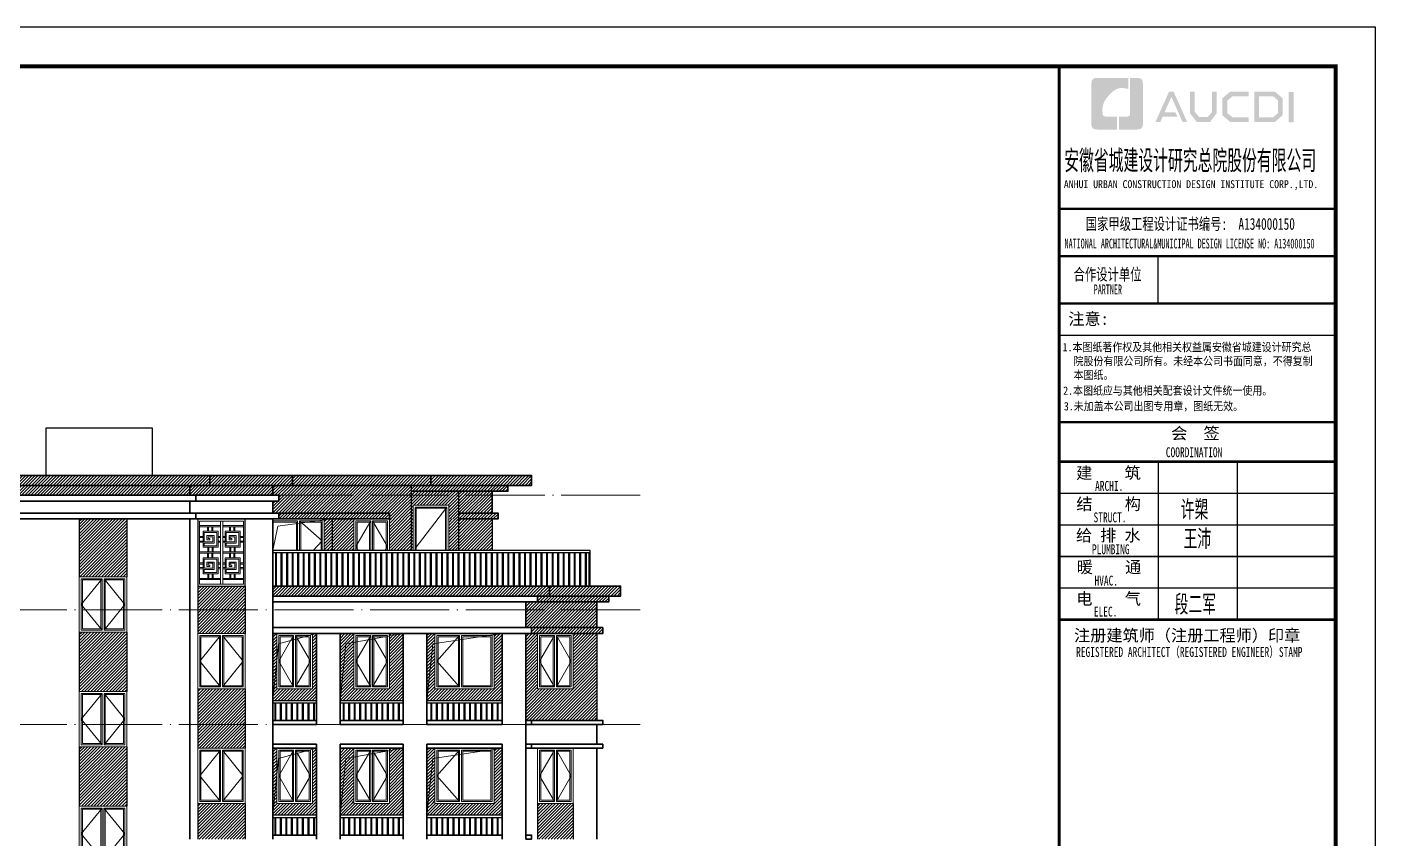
# Model space of a CAD drawing. Extents: x -518115 to 389031, y -231062 to 1628073.
# Drawn here: x 48992 to 83114, y 63640 to 84190 of the extents above; entities that cross this region are included whole.
import ezdxf
from ezdxf.xclip import XClip

# ---------------------------------------------------------------- set-up
doc = ezdxf.new("R2010")
doc.units = 0
doc.header["$LTSCALE"] = 1000
doc.header["$MEASUREMENT"] = 0
doc.header["$XCLIPFRAME"] = 0
doc.linetypes.add('DOTE', pattern=[2.42, 2, -0.2, 0.02, -0.2])
for name, color, linetype in [('3-剖面填充（细）', 250, 'Continuous'), ('Stair-栏杆', 142, 'Continuous'), ('图框', 140, 'Continuous'), ('图签文字', 147, 'Continuous')]:
    doc.layers.add(name, color=color, linetype=linetype)
for name, color, linetype, lineweight in [('DOTE', 19, 'DOTE', 9), ('WINDOW', 144, 'Continuous', 15), ('立面-中轮廓线', 213, 'Continuous', 35), ('立面-普通轮廓', 7, 'Continuous', 18), ('立面-洞口示意', 152, 'Continuous', 13), ('立面-窗开启线', 250, 'Continuous', 13)]:
    doc.layers.add(name, color=color, linetype=linetype, lineweight=lineweight)
doc.layers.add('yichutu', color=7, linetype='Continuous', true_color=0xffffff, plot=False)
doc.styles.add('HT', font='')
doc.styles.add('建筑图签-1', font='', dxfattribs={"width": 0.7})
doc.styles.add('建筑图签-2', font='TXT.shx', dxfattribs={"width": 0.5, "bigfont": 'HZTXT.shx'})
doc.styles.get('HT').set_extended_font_data('SimHei')
doc.styles.get('建筑图签-1').set_extended_font_data('SimHei')
pattern_1 = [(45, (-499467.84, 34164.28), (-39.2886205, 39.2886205), [])]
pattern_2 = [(45, (-499467.84, 31264.28), (-39.2886205, 39.2886205), [])]
pattern_3 = [(45, (-499467.84, 13864.28), (-39.2886205, 39.2886205), [])]

# ---------------------------------------------------------------- blocks, each defined once
blk = doc.blocks.new('A$C1B273453')
at = {"layer": 'WINDOW'}
for points in [[(50, 1350), (575, 1350), (575, 50), (50, 50)], [(1150, 1350), (625, 1350), (625, 50), (1150, 50)]]:
    blk.add_lwpolyline(points, close=True, dxfattribs=at)
at = {"layer": 'WINDOW', "color": 250}
for points in [[(80, 1320), (545, 1320), (545, 80), (80, 80)], [(1120, 1320), (655, 1320), (655, 80), (1120, 80)]]:
    blk.add_lwpolyline(points, close=True, dxfattribs=at)
at = {"layer": '立面-普通轮廓'}
blk.add_lwpolyline([(1200, 1400), (0, 1400), (0, 0), (1200, 0)], close=True, dxfattribs=at)
at = {"layer": '立面-窗开启线', "color": 251, "ltscale": 0.5, "true_color": 0x636466}
for points in [[(575, 1350), (50, 700), (575, 50)], [(625, 1350), (1150, 700), (625, 50)]]:
    blk.add_lwpolyline(points, dxfattribs=at)
blk = doc.blocks.new('HFHFHHTHFHF')
blk.add_blockref('A$C1B273453', (549784, 34711))
blk = doc.blocks.new('A$C318717E3')
at = {"layer": 'WINDOW'}
for points in [[(50, 1350), (425, 1350), (425, 50), (50, 50)], [(850, 1350), (475, 1350), (475, 50), (850, 50)]]:
    blk.add_lwpolyline(points, close=True, dxfattribs=at)
at = {"layer": 'WINDOW', "color": 250}
for points in [[(80, 1320), (395, 1320), (395, 80), (80, 80)], [(820, 1320), (505, 1320), (505, 80), (820, 80)]]:
    blk.add_lwpolyline(points, close=True, dxfattribs=at)
at = {"layer": '立面-普通轮廓'}
blk.add_lwpolyline([(0, 1400), (900, 1400), (900, 0), (0, 0)], close=True, dxfattribs=at)
at = {"layer": '立面-窗开启线', "color": 251, "ltscale": 0.5, "true_color": 0x636466}
for points in [[(425, 1350), (50, 700), (425, 50)], [(475, 1350), (850, 700), (475, 50)]]:
    blk.add_lwpolyline(points, dxfattribs=at)
blk = doc.blocks.new('A$C043C10FA')
at = {"layer": 'WINDOW'}
for points in [[(50, -50), (625, -50), (625, -1175), (50, -1175)], [(675, -50), (1725, -50), (1725, -1175), (675, -1175)], [(2350, -50), (1775, -50), (1775, -1175), (2350, -1175)], [(50, -1225), (2350, -1225), (2350, -1650), (50, -1650)]]:
    blk.add_lwpolyline(points, close=True, dxfattribs=at)
at = {"layer": 'WINDOW', "color": 250}
for points in [[(80, -80), (595, -80), (595, -1145), (80, -1145)], [(705, -80), (1695, -80), (1695, -1145), (705, -1145)], [(2320, -80), (1805, -80), (1805, -1145), (2320, -1145)], [(80, -1255), (2320, -1255), (2320, -1620), (80, -1620)]]:
    blk.add_lwpolyline(points, close=True, dxfattribs=at)
at = {"layer": '立面-普通轮廓'}
blk.add_lwpolyline([(0, 0), (2400, 0), (2400, -1700), (0, -1700)], close=True, dxfattribs=at)
at = {"layer": '立面-窗开启线', "color": 251, "ltscale": 0.5, "true_color": 0x636466}
for points in [[(625, -50), (50, -550), (625, -1175)], [(1775, -50), (2350, -550), (1775, -1175)]]:
    blk.add_lwpolyline(points, dxfattribs=at)
blk = doc.blocks.new('A$C1F9D7F8A')
at = {"layer": 'WINDOW'}
for points in [[(-1450, 1350), (-875, 1350), (-875, 50), (-1450, 50)], [(-50, 1350), (-825, 1350), (-825, 50), (-50, 50)]]:
    blk.add_lwpolyline(points, close=True, dxfattribs=at)
at = {"layer": 'WINDOW', "color": 250}
for points in [[(-1420, 1320), (-905, 1320), (-905, 80), (-1420, 80)], [(-80, 1320), (-795, 1320), (-795, 80), (-80, 80)]]:
    blk.add_lwpolyline(points, close=True, dxfattribs=at)
at = {"layer": '立面-普通轮廓'}
blk.add_lwpolyline([(0, 1400), (-1500, 1400), (-1500, 0), (0, 0)], close=True, dxfattribs=at)
at = {"layer": '立面-窗开启线', "color": 251, "ltscale": 0.5, "true_color": 0x636466}
blk.add_lwpolyline([(-875, 1350), (-1450, 700), (-875, 50)], dxfattribs=at)
blk = doc.blocks.new('A$C666104A2')
at = {"layer": '立面-窗开启线', "color": 36, "ltscale": 0.5, "true_color": 0x88471b}
for p, q in [((0, -1700), (0, 0)), ((0, 0), (1200, 0)), ((1200, 0), (1200, -1700)), ((1155, -53), (45, -53)), ((45, -1647), (45, -53)), ((578, -164), (45, -164)), ((45, -196), (578, -196)), ((512, -313), (131, -313)), ((131, -313), (131, -717)), ((242, -313), (242, -196)), ((272, -196), (272, -313)), ((351, -313), (351, -196)), ((381, -196), (381, -313)), ((512, -717), (512, -313)), ((578, -53), (578, -1647)), ((629, -1647), (629, -53)), ((1155, -164), (629, -164)), ((629, -196), (1155, -196)), ((1070, -313), (689, -313)), ((689, -313), (689, -717)), ((800, -313), (800, -196)), ((830, -196), (830, -313)), ((909, -313), (909, -196)), ((939, -196), (939, -313)), ((1070, -717), (1070, -313)), ((1155, -53), (1155, -1647)), ((131, -441), (45, -441)), ((45, -473), (131, -473)), ((131, -558), (45, -558)), ((45, -589), (131, -589)), ((161, -577), (161, -345)), ((481, -345), (161, -345)), ((381, -577), (161, -577)), ((410, -610), (161, -610)), ((161, -684), (161, -610)), ((410, -420), (232, -420)), ((232, -529), (232, -420)), ((305, -529), (232, -529)), ((381, -452), (262, -452)), ((262, -497), (262, -452)), ((305, -497), (262, -497)), ((305, -529), (305, -497)), ((381, -577), (381, -452)), ((410, -610), (410, -420)), ((481, -684), (481, -345)), ((511, -473), (511, -441)), ((511, -441), (578, -441)), ((578, -473), (511, -473)), ((511, -589), (511, -558)), ((511, -558), (578, -558)), ((578, -589), (511, -589)), ((689, -441), (629, -441)), ((629, -473), (689, -473)), ((689, -558), (629, -558)), ((629, -589), (689, -589)), ((720, -577), (720, -345)), ((1039, -345), (720, -345)), ((939, -577), (720, -577)), ((969, -610), (720, -610)), ((720, -684), (720, -610)), ((969, -420), (790, -420)), ((790, -529), (790, -420)), ((863, -529), (790, -529)), ((939, -452), (820, -452)), ((820, -497), (820, -452)), ((863, -497), (820, -497)), ((863, -529), (863, -497)), ((939, -577), (939, -452)), ((969, -610), (969, -420)), ((1039, -684), (1039, -345)), ((1069, -473), (1069, -441)), ((1069, -441), (1155, -441)), ((1155, -473), (1069, -473)), ((1069, -589), (1069, -558)), ((1069, -558), (1155, -558)), ((1155, -589), (1069, -589)), ((578, -834), (45, -834)), ((45, -866), (578, -866)), ((131, -717), (512, -717)), ((512, -983), (131, -983)), ((131, -983), (131, -1386)), ((481, -684), (161, -684)), ((161, -1247), (161, -1015)), ((481, -1015), (161, -1015)), ((242, -983), (242, -866)), ((250, -717), (250, -834)), ((272, -866), (272, -983)), ((280, -834), (280, -717)), ((351, -983), (351, -866)), ((360, -717), (360, -834)), ((381, -866), (381, -983)), ((390, -834), (390, -717)), ((481, -1354), (481, -1015)), ((512, -1386), (512, -983)), ((1155, -834), (629, -834)), ((629, -866), (1155, -866)), ((689, -717), (1070, -717)), ((1070, -983), (689, -983)), ((689, -983), (689, -1386)), ((1039, -684), (720, -684)), ((720, -1247), (720, -1015)), ((1039, -1015), (720, -1015)), ((800, -983), (800, -866)), ((808, -717), (808, -834)), ((830, -866), (830, -983)), ((838, -834), (838, -717)), ((909, -983), (909, -866)), ((919, -717), (919, -834)), ((939, -866), (939, -983)), ((949, -834), (949, -717)), ((1039, -1354), (1039, -1015)), ((1070, -1386), (1070, -983)), ((131, -1111), (45, -1111)), ((45, -1143), (131, -1143)), ((131, -1227), (45, -1227)), ((45, -1259), (131, -1259)), ((381, -1247), (161, -1247)), ((410, -1279), (161, -1279)), ((161, -1354), (161, -1279)), ((481, -1354), (161, -1354)), ((410, -1090), (232, -1090)), ((232, -1199), (232, -1090)), ((305, -1199), (232, -1199)), ((381, -1122), (262, -1122)), ((262, -1167), (262, -1122)), ((305, -1167), (262, -1167)), ((305, -1199), (305, -1167)), ((381, -1247), (381, -1122)), ((410, -1279), (410, -1090)), ((511, -1143), (511, -1111)), ((511, -1111), (578, -1111)), ((578, -1143), (511, -1143)), ((511, -1259), (511, -1227)), ((511, -1227), (578, -1227)), ((578, -1259), (511, -1259)), ((689, -1111), (629, -1111)), ((629, -1143), (689, -1143)), ((689, -1227), (629, -1227)), ((629, -1259), (689, -1259)), ((939, -1247), (720, -1247)), ((969, -1279), (720, -1279)), ((720, -1354), (720, -1279)), ((1039, -1354), (720, -1354)), ((969, -1090), (790, -1090)), ((790, -1199), (790, -1090)), ((863, -1199), (790, -1199)), ((939, -1122), (820, -1122)), ((820, -1167), (820, -1122)), ((863, -1167), (820, -1167)), ((863, -1199), (863, -1167)), ((939, -1247), (939, -1122)), ((969, -1279), (969, -1090)), ((1069, -1143), (1069, -1111)), ((1069, -1111), (1155, -1111)), ((1155, -1143), (1069, -1143)), ((1069, -1259), (1069, -1227)), ((1069, -1227), (1155, -1227)), ((1155, -1259), (1069, -1259)), ((0, -1700), (1200, -1700)), ((578, -1503), (45, -1503)), ((45, -1535), (578, -1535)), ((45, -1647), (1155, -1647)), ((131, -1386), (512, -1386)), ((250, -1386), (250, -1503)), ((280, -1503), (280, -1386)), ((360, -1386), (360, -1503)), ((390, -1503), (390, -1386)), ((1155, -1503), (629, -1503)), ((629, -1535), (1155, -1535)), ((689, -1386), (1070, -1386)), ((808, -1386), (808, -1503)), ((838, -1503), (838, -1386)), ((919, -1386), (919, -1503)), ((949, -1503), (949, -1386))]:
    blk.add_line(p, q, dxfattribs=at)
blk = doc.blocks.new('院标1')
h = blk.add_hatch(color=150)
h.dxf.hatch_style = 1
h.set_gradient(color1=(33, 113, 253), color2=(33, 113, 253), tint=1, name='INVCURVED')
edge = h.paths.add_edge_path()
edge.add_spline(control_points=[(116373, 648379), (116379, 648379), (116382, 648379), (116391, 648379), (116391, 648379), (116391, 648379), (116616, 648379), (116616, 648379), (116616, 648379), (116616, 648379), (116616, 648054), (116616, 648054), (116616, 648054), (116616, 648054), (116108, 648054), (116108, 648054), (116108, 648054), (116028, 648054), (115963, 648111), (115963, 648199), (115963, 648199), (115963, 648199), (115963, 649215), (115963, 649215), (115963, 649215), (115963, 649295), (116018, 649360), (116108, 649360), (116108, 649360), (116108, 649360), (116897, 649360), (116897, 649360), (116897, 649360), (116897, 649360), (116897, 649080), (116897, 649080), (116897, 649080), (116897, 649080), (116566, 649140), (116356, 648859), (116356, 648859), (116245, 648719), (116240, 648545), (116247, 648466), (116247, 648466), (116254, 648386), (116247, 648466), (116247, 648466), (116247, 648466), (116247, 648466), (116258, 648374), (116373, 648379)], knot_values=[0, 0, 0, 0, 0.071429, 0.071429, 0.071429, 0.107143, 0.142857, 0.142857, 0.142857, 0.178571, 0.214286, 0.214286, 0.214286, 0.25, 0.285714, 0.285714, 0.285714, 0.321429, 0.357143, 0.357143, 0.357143, 0.392857, 0.428571, 0.428571, 0.428571, 0.464286, 0.5, 0.5, 0.5, 0.535714, 0.571429, 0.571429, 0.571429, 0.607143, 0.642857, 0.642857, 0.642857, 0.678571, 0.714286, 0.714286, 0.714286, 0.75, 0.785714, 0.785714, 0.785714, 0.821429, 0.857143, 0.857143, 0.857143, 0.928571, 1, 1, 1, 1], degree=3, periodic=0)
h = blk.add_hatch(color=150)
h.dxf.hatch_style = 1
h.set_gradient(color1=(33, 113, 253), color2=(33, 113, 253), tint=1, name='INVCURVED')
edge = h.paths.add_edge_path()
edge.add_spline(control_points=[(117268, 649215), (117268, 649215), (117268, 648199), (117268, 648199), (117268, 648199), (117268, 648114), (117212, 648054), (117123, 648054), (117123, 648054), (117123, 648054), (116663, 648054), (116663, 648054), (116663, 648054), (116663, 648054), (116663, 648379), (116663, 648379), (116663, 648379), (116663, 648379), (116865, 648379), (116865, 648379), (116865, 648379), (116907, 648379), (116941, 648413), (116941, 648455), (116941, 648455), (116941, 648455), (116941, 649360), (116941, 649360), (116941, 649360), (116941, 649360), (117123, 649360), (117123, 649360), (117123, 649360), (117204, 649360), (117268, 649306), (117268, 649215)], knot_values=[0, 0, 0, 0, 0.1, 0.1, 0.1, 0.15, 0.2, 0.2, 0.2, 0.25, 0.3, 0.3, 0.3, 0.35, 0.4, 0.4, 0.4, 0.45, 0.5, 0.5, 0.5, 0.55, 0.6, 0.6, 0.6, 0.65, 0.7, 0.7, 0.7, 0.75, 0.8, 0.8, 0.8, 0.9, 1, 1, 1, 1], degree=3, periodic=0)
blk = doc.blocks.new('TK')
at = {"layer": '图框'}
h = blk.add_hatch(color=256, dxfattribs=at)
h.paths.add_polyline_path([(547288, 547072), (547414, 547072), (547414, 546302), (547288, 546302)])
h.paths.add_polyline_path([(546536, 546956), (546536, 546430), (546896, 546430), (547020, 546536), (547020, 546855), (546900, 546956)], flags=16)
h.paths.add_polyline_path([(546418, 547074), (546418, 546311), (546940, 546311), (547138, 546482), (547138, 546910), (546943, 547074)])
h.paths.add_polyline_path([(546275, 547077), (546275, 546962), (545868, 546962), (545735, 546851), (545735, 546531), (545868, 546429), (546277, 546429), (546277, 546307), (545813, 546307), (545611, 546481), (545611, 546910), (545809, 547077)])
h.paths.add_polyline_path([(544792, 547075), (544912, 547075), (544912, 546565), (545026, 546433), (545237, 546433), (545351, 546565), (545351, 547075), (545465, 547075), (545465, 546528), (545301, 546311), (544963, 546311), (544792, 546530)])
h.paths.add_polyline_path([(544260, 547074), (544377, 547074), (544719, 546310), (544603, 546310), (544322, 546944), (544147, 546556), (544418, 546556), (544479, 546440), (544098, 546440), (544039, 546308), (543916, 546308)])
for p, q in [((541480, 544114), (548480, 544114)), ((541480, 544114), (548480, 544114)), ((541480, 542914), (548480, 542914))]:
    blk.add_line(p, q, dxfattribs=at)
blk.add_lwpolyline([(465375, 548714), (549475, 548714), (549475, 489314), (465375, 489314)], close=True, dxfattribs=at)
blk.add_lwpolyline([(465375, 548714), (549475, 548714), (549475, 489314), (465375, 489314)], close=True, dxfattribs=at)
at = {"layer": '图框', "const_width": 100}
blk.add_lwpolyline([(548475, 490314), (548475, 547714), (467875, 547714), (467875, 490314)], close=True, dxfattribs=at)
at = {"layer": '图框'}
for points, const_width in [([(541480, 490314), (541480, 547714)], 70), ([(541480, 544114), (548480, 544114)], 60), ([(541480, 542914), (548480, 542914)], 60), ([(541480, 542914), (548480, 542914)], 60), ([(543980, 542914), (543980, 541714)], 35), ([(541480, 541714), (548480, 541714)], 60), ([(541480, 541714), (548480, 541714)], 60), ([(541480, 540913), (548480, 540913)], 35), ([(541488, 538714), (548488, 538714)], 60), ([(541488, 537714), (548488, 537714)], 70), ([(541488, 537714), (548488, 537714)], 70), ([(543988, 537714), (543988, 533714)], 35), ([(545988, 537714), (545988, 533714)], 35), ([(541488, 536914), (548488, 536914)], 35), ([(541488, 536114), (548488, 536114)], 35), ([(541488, 535314), (548488, 535314)], 35), ([(541488, 534514), (548488, 534514)], 35), ([(541488, 533714), (548488, 533714)], 70)]:
    blk.add_lwpolyline(points, dxfattribs=dict(at, const_width=const_width))
blk.add_blockref('院标1', (426331, -101935))
for s, height, style, width, p in [('ANHUI URBAN CONSTRUCTION DESIGN INSTITUTE CORP.,LTD.', 200, '建筑图签-1', 0.91, (541598, 544636)), ('NATIONAL ARCHITECTURAL&MUNICIPAL DESIGN LICENSE NO: A134000150', 250, '建筑图签-1', 0.6, (541617, 543108)), ('PARTNER', 250, '建筑图签-1', 0.6, (542355, 541947)), ('1.本图纸著作权及其他相关权益属安徽省城建设计研究总', 210, 'HT', 0.88, (541566, 540507)), ('院股份有限公司所有。未经本公司书面同意，不得复制', 210, 'HT', 0.88, (541845, 540153)), ('本图纸。', 210, 'HT', 0.88, (541845, 539803)), (' 2.本图纸应与其他相关配套设计文件统一使用。 ', 210, 'HT', 0.88, (541455, 539406)), ('3.未加盖本公司出图专用章，图纸无效。', 210, 'HT', 0.88, (541598, 539011)), ('COORDINATION', 250, '建筑图签-1', 0.7, (544180, 537827)), ('ARCHI.', 250, '建筑图签-1', 0.7, (542389, 536975)), ('STRUCT.', 250, '建筑图签-1', 0.7, (542350, 536179)), ('PLUMBING', 250, '建筑图签-1', 0.7, (542309, 535372)), ('HVAC.', 250, '建筑图签-1', 0.7, (542374, 534579)), ('ELEC.', 250, '建筑图签-1', 0.7, (542358, 533794)), ('REGISTERED ARCHITECT（REGISTERED ENGINEER）STAMP', 250, '建筑图签-1', 0.7, (541909, 532772))]:
    blk.add_text(s, height=height, dxfattribs=dict(at, style=style, width=width)).set_placement(p)
at = {"layer": '图签文字', "color": 7, "style": '建筑图签-1'}
for s, height, width, p in [('安徽省城建设计研究总院股份有限公司', 500, 0.55, (541608, 545091)), ('国家甲级工程设计证书编号:  A134000150', 300, 0.7, (542152, 543581)), ('合作设计单位', 300, 0.7, (541845, 542304))]:
    blk.add_text(s, height=height, dxfattribs=dict(at, width=width)).set_placement(p)
for s, p in [('注意:', (541711, 541177)), ('会  签', (544315, 538281)), ('建    筑', (541910, 537280)), ('结    构', (541914, 536493)), ('给 排 水', (541905, 535699)), ('暖    通', (541923, 534896)), ('电    气', (541913, 534096)), ('注册建筑师（注册工程师）印章', (541855, 533167))]:
    blk.add_text(s, height=300, dxfattribs=at).set_placement(p)
at = {"layer": '图签文字', "color": 1, "style": '建筑图签-2', "width": 0.7}
for s, p in [('许槊', (544555, 536242)), ('王沛', (544626, 535501)), ('段二军', (544401, 533845))]:
    blk.add_text(s, height=500, dxfattribs=at).set_placement(p)
blk = doc.blocks.new('yct-841-594-84100-59399.9999999999-100-1000.0')
at = {"layer": 'yichutu', "color": 7, "true_color": 0xffffff}
blk.add_lwpolyline([(0, 0), (0, 59400), (84100, 59400), (84100, 0)], close=True, dxfattribs=at)
blk = doc.blocks.new('A$C608E1335')
at = {"layer": 'WINDOW'}
blk.add_lwpolyline([(50, 50), (850, 50), (850, -2050), (50, -2050)], close=True, dxfattribs=at)
at = {"layer": 'WINDOW', "color": 250}
blk.add_lwpolyline([(80, 20), (820, 20), (820, -2020), (80, -2020)], close=True, dxfattribs=at)
at = {"layer": '立面-普通轮廓'}
blk.add_lwpolyline([(0, 100), (900, 100), (900, -2100), (0, -2100)], close=True, dxfattribs=at)
at = {"layer": '立面-窗开启线', "color": 251, "ltscale": 0.5, "true_color": 0x636466}
blk.add_lwpolyline([(850, 50), (50, -1000), (850, -2050)], dxfattribs=at)

msp = doc.modelspace()

# ---------------------------------------------------------------- hatches: boundary and pattern name
at = {"layer": '3-剖面填充（细）'}
h = msp.add_hatch(dxfattribs=at)
h.set_pattern_fill('ANSI31', color=256, scale=35)
h.set_pattern_definition([(45, (-399550, 26564.28), (-39.2886205, 39.2886205), [])])
h.paths.add_polyline_path([(55216.6, 72340.3), (46416.6, 72340.3), (46416.6, 72590.3), (40566.6, 72590.3), (40566.6, 72840.3), (61766.6, 72840.3), (61766.6, 72590.3), (55216.6, 72590.3)])
h = msp.add_hatch(dxfattribs=at)
h.set_pattern_fill('ANSI31', color=256, scale=35)
h.set_pattern_definition([(45, (-504069.42, 37037.277), (-39.2886205, 39.2886205), [])])
h.paths.add_polyline_path([(59666.6, 72090.3), (59666.6, 71740.3), (60916.6, 71740.3), (60916.5, 71890.3), (60766.6, 71890.3), (60766.6, 72440.3), (61166.6, 72440.3), (61166.6, 72590.3), (55216.2, 72590.3), (55216.4, 72340.3), (55366.6, 72340.3), (55366.6, 72190.3), (55216.5, 72190.3), (55216.8, 71890.3), (55366.6, 71890.3), (55366.6, 71740.3), (58766.6, 71740.3), (58766.6, 72090.3)])
h = msp.add_hatch(dxfattribs=at)
h.set_pattern_fill('ANSI31', color=256, scale=35)
h.set_pattern_definition([(45, (-470469.416, 36187.31), (-39.2886205, 39.2886205), [])])
h.paths.add_polyline_path([(50316.4, 70275.3), (51516.8, 70275.3), (51517.4, 71740.3), (50317, 71740.3)])
h = msp.add_hatch(dxfattribs=at)
h.set_pattern_fill('ANSI31', color=256, scale=35)
h.set_pattern_definition([(45, (-409599.99, 25464.264), (-39.2886205, 39.2886205), [])])
h.paths.add_polyline_path([(57266.6, 70940.3), (57266.6, 71740.3), (56516.6, 71740.3), (56516.6, 70940.3)])
h = msp.add_hatch(dxfattribs=at)
h.set_pattern_fill('ANSI31', color=256, scale=35)
h.set_pattern_definition([(45, (-411050, 25464.264), (-39.2886205, 39.2886205), [])])
h.paths.add_polyline_path([(58766.6, 70940.3), (58766.6, 71740.3), (58166.6, 71740.3), (58166.6, 70940.3)])
h = msp.add_hatch(dxfattribs=at)
h.set_pattern_fill('ANSI31', color=256, scale=35)
h.set_pattern_definition([(45, (-412250, 25464.264), (-39.2886205, 39.2886205), [])])
h.paths.add_polyline_path([(60766.6, 70940.3), (60766.6, 71740.3), (59666.6, 71740.3), (59666.6, 70940.3)])
h = msp.add_hatch(dxfattribs=at)
h.set_pattern_fill('ANSI31', color=256, scale=35)
h.set_pattern_definition([(45, (-467469.42, 36187.28), (-39.2886205, 39.2886205), [])])
h.paths.add_polyline_path([(54516.6, 70340.3), (54516.6, 70040.3), (53316.6, 70040.3), (53316.6, 70340.3), (53316.4, 70340.3), (53316.2, 69440.3), (54516.6, 69440.3), (54516.8, 70340.3)])
h = msp.add_hatch(dxfattribs=at)
h.set_pattern_fill('ANSI31', color=256, scale=35)
h.set_pattern_definition([(45, (-409950, 23764.28), (-39.2886205, 39.2886205), [])])
h.paths.add_polyline_path([(55216.6, 69790.3), (61916.6, 69790.3), (61916.6, 69640.3), (61616.6, 69640.3), (61616.6, 68990.3), (61766.6, 68990.3), (61766.6, 68840.3), (63566.6, 68840.3), (63566.6, 68990.3), (63416.6, 68990.3), (63416.6, 69640.3), (63716.6, 69640.3), (63716.6, 69790.3), (64016.6, 69790.3), (64016.6, 70040.3), (55216.6, 70040.3), (55216.6, 69790.3)])
h = msp.add_hatch(dxfattribs=at)
h.set_pattern_fill('ANSI31', color=256, scale=35)
h.set_pattern_definition([(45, (-498669.42, 35587.28), (-39.2886205, 39.2886205), [])])
h.paths.add_polyline_path([(53316.1, 69440.3), (54516.4, 69440.3), (54517, 68840.3), (53316.6, 68840.3)])
h = msp.add_hatch(dxfattribs=at)
h.set_pattern_fill('ANSI31', color=256, scale=35)
h.set_pattern_definition([(45, (-470469.42, 33322.28), (-39.2886205, 39.2886205), [])])
h.paths.add_polyline_path([(50316.4, 67375.3), (51516.8, 67375.3), (51517.4, 68875.3), (50317, 68875.3)])
h = msp.add_hatch(dxfattribs=at)
h.set_pattern_fill('ANSI31', color=256, scale=35)
h.set_pattern_definition(pattern_1)
h.paths.add_polyline_path([(55316.6, 67440.3), (55216.6, 67440.3), (55216.6, 68840.3), (55316.6, 68840.3)])
h = msp.add_hatch(dxfattribs=at)
h.set_pattern_fill('ANSI31', color=256, scale=35)
h.set_pattern_definition(pattern_1)
h.paths.add_polyline_path([(56316.6, 67440.3), (56216.6, 67440.3), (56216.6, 68840.3), (56316.6, 68840.3)])
h = msp.add_hatch(dxfattribs=at)
h.set_pattern_fill('ANSI31', color=256, scale=35)
h.set_pattern_definition(pattern_1)
h.paths.add_polyline_path([(57266.6, 67440.3), (56916.6, 67440.3), (56916.6, 68840.3), (57266.6, 68840.3)])
h = msp.add_hatch(dxfattribs=at)
h.set_pattern_fill('ANSI31', color=256, scale=35)
h.set_pattern_definition(pattern_1)
h.paths.add_polyline_path([(58516.6, 67440.3), (58166.6, 67440.3), (58166.6, 68840.3), (58516.6, 68840.3)])
h = msp.add_hatch(dxfattribs=at)
h.set_pattern_fill('ANSI31', color=256, scale=35)
h.set_pattern_definition(pattern_1)
h.paths.add_polyline_path([(59316.6, 67440.3), (59116.6, 67440.3), (59116.6, 68840.3), (59316.6, 68840.3)])
h = msp.add_hatch(dxfattribs=at)
h.set_pattern_fill('ANSI31', color=256, scale=35)
h.set_pattern_definition(pattern_1)
h.paths.add_polyline_path([(61016.6, 67440.3), (60816.6, 67440.3), (60816.6, 68840.3), (61016.6, 68840.3)])
h = msp.add_hatch(dxfattribs=at)
h.set_pattern_fill('ANSI31', color=256, scale=35)
h.set_pattern_definition(pattern_3)
h.paths.add_polyline_path([(61916.5, 67440.3), (61616.6, 67440.3), (61616.6, 68840.3), (61916.5, 68840.3)])
h = msp.add_hatch(dxfattribs=at)
h.set_pattern_fill('ANSI31', color=256, scale=35)
h.set_pattern_definition(pattern_3)
h.paths.add_polyline_path([(63416.6, 67440.3), (62816.5, 67440.3), (62816.5, 68840.3), (63416.6, 68840.3)])
h = msp.add_hatch(dxfattribs=at)
h.set_pattern_fill('ANSI31', color=256, scale=35)
h.set_pattern_definition([(45, (-498669.42, 33287.28), (-39.2886205, 39.2886205), [])])
h.paths.add_polyline_path([(54517, 66540.3), (53316.6, 66540.3), (53315.8, 67440.3), (54516.2, 67440.3)])
h = msp.add_hatch(dxfattribs=at)
h.set_pattern_fill('ANSI31', color=256, scale=35)
h.set_pattern_definition(pattern_1)
h.paths.add_polyline_path([(56316.6, 67140.3), (55216.6, 67140.3), (55216.6, 67440.3), (56316.6, 67440.3)])
h = msp.add_hatch(dxfattribs=at)
h.set_pattern_fill('ANSI31', color=256, scale=35)
h.set_pattern_definition(pattern_1)
h.paths.add_polyline_path([(58516.6, 67140.3), (56916.6, 67140.3), (56916.6, 67440.3), (58516.6, 67440.3)])
h = msp.add_hatch(dxfattribs=at)
h.set_pattern_fill('ANSI31', color=256, scale=35)
h.set_pattern_definition(pattern_1)
h.paths.add_polyline_path([(61016.6, 67140.3), (59116.6, 67140.3), (59116.6, 67440.3), (61016.6, 67440.3)])
h = msp.add_hatch(dxfattribs=at)
h.set_pattern_fill('ANSI31', color=256, scale=35)
h.set_pattern_definition(pattern_3)
h.paths.add_polyline_path([(63416.9, 66640.3), (61616.9, 66640.3), (61616.2, 67440.3), (63416.2, 67440.3)])
h = msp.add_hatch(dxfattribs=at)
h.set_pattern_fill('ANSI31', color=256, scale=35)
h.set_pattern_definition([(45, (-498669.42, 32687.28), (-39.2886205, 39.2886205), [])])
h.paths.add_polyline_path([(53316.1, 66540.3), (54516.4, 66540.3), (54517, 65940.3), (53316.6, 65940.3)])
h = msp.add_hatch(dxfattribs=at)
h.set_pattern_fill('ANSI31', color=256, scale=35)
h.set_pattern_definition([(45, (-470469.42, 30422.28), (-39.2886205, 39.2886205), [])])
h.paths.add_polyline_path([(50316.4, 64475.3), (51516.8, 64475.3), (51517.4, 65975.3), (50317, 65975.3)])
h = msp.add_hatch(dxfattribs=at)
h.set_pattern_fill('ANSI31', color=256, scale=35)
h.set_pattern_definition(pattern_2)
h.paths.add_polyline_path([(55316.6, 64540.3), (55216.6, 64540.3), (55216.6, 65940.3), (55316.6, 65940.3)])
h = msp.add_hatch(dxfattribs=at)
h.set_pattern_fill('ANSI31', color=256, scale=35)
h.set_pattern_definition(pattern_2)
h.paths.add_polyline_path([(56316.6, 64540.3), (56216.6, 64540.3), (56216.6, 65940.3), (56316.6, 65940.3)])
h = msp.add_hatch(dxfattribs=at)
h.set_pattern_fill('ANSI31', color=256, scale=35)
h.set_pattern_definition(pattern_2)
h.paths.add_polyline_path([(57266.6, 64540.3), (56916.6, 64540.3), (56916.6, 65940.3), (57266.6, 65940.3)])
h = msp.add_hatch(dxfattribs=at)
h.set_pattern_fill('ANSI31', color=256, scale=35)
h.set_pattern_definition(pattern_2)
h.paths.add_polyline_path([(58516.6, 64540.3), (58166.6, 64540.3), (58166.6, 65940.3), (58516.6, 65940.3)])
h = msp.add_hatch(dxfattribs=at)
h.set_pattern_fill('ANSI31', color=256, scale=35)
h.set_pattern_definition(pattern_2)
h.paths.add_polyline_path([(59316.6, 64540.3), (59116.6, 64540.3), (59116.6, 65940.3), (59316.6, 65940.3)])
h = msp.add_hatch(dxfattribs=at)
h.set_pattern_fill('ANSI31', color=256, scale=35)
h.set_pattern_definition(pattern_2)
h.paths.add_polyline_path([(61016.6, 64540.3), (60816.6, 64540.3), (60816.6, 65940.3), (61016.6, 65940.3)])
h = msp.add_hatch(dxfattribs=at)
h.set_pattern_fill('ANSI31', color=256, scale=35)
h.set_pattern_definition([(45, (-498669.42, 30387.28), (-39.2886205, 39.2886205), [])])
h.paths.add_polyline_path([(54517, 63640.3), (53316.6, 63640.3), (53315.8, 64540.3), (54516.2, 64540.3)])
h = msp.add_hatch(dxfattribs=at)
h.set_pattern_fill('ANSI31', color=256, scale=35)
h.set_pattern_definition(pattern_2)
h.paths.add_polyline_path([(56316.6, 64240.3), (55216.6, 64240.3), (55216.6, 64540.3), (56316.6, 64540.3)])
h = msp.add_hatch(dxfattribs=at)
h.set_pattern_fill('ANSI31', color=256, scale=35)
h.set_pattern_definition(pattern_2)
h.paths.add_polyline_path([(58516.6, 64240.3), (56916.6, 64240.3), (56916.6, 64540.3), (58516.6, 64540.3)])
h = msp.add_hatch(dxfattribs=at)
h.set_pattern_fill('ANSI31', color=256, scale=35)
h.set_pattern_definition(pattern_2)
h.paths.add_polyline_path([(61016.6, 64240.3), (59116.6, 64240.3), (59116.6, 64540.3), (61016.6, 64540.3)])
h = msp.add_hatch(dxfattribs=at)
h.set_pattern_fill('ANSI31', color=256, scale=35)
h.set_pattern_definition([(45, (-506969.325, 30387.28), (-39.2886205, 39.2886205), [])])
h.paths.add_polyline_path([(62816.9, 63640.3), (61916.9, 63640.3), (61916.1, 64540.3), (62816.1, 64540.3)])

# ---------------------------------------------------------------- linework, layer by layer
at = {"color": 7}
for p, q in [((58716.6, 72590.3), (58716.6, 70940.3)), ((59916.6, 72440.3), (59916.6, 70940.3)), ((56716.6, 71740.3), (56716.6, 70940.3)), ((60766.6, 71740.3), (60766.6, 70940.3)), ((63416.6, 68840.3), (63416.6, 66640.5))]:
    msp.add_line(p, q, dxfattribs=at)
msp.add_lwpolyline([(52166.6, 72840.3), (52166.6, 74040.3), (49466.6, 74040.3), (49466.6, 72840.3)], dxfattribs=at)
msp.add_lwpolyline([(54516.6, 71740.3), (53316.6, 71740.3), (53316.6, 70040.3), (54516.6, 70040.3)], close=True)
at = {"layer": '3-剖面填充（细）'}
for p, q in [((50316.6, 71740.3), (50316.6, 70275.3)), ((51516.6, 71740.3), (51516.6, 70275.3)), ((53316.6, 70040.3), (53316.6, 69440.3)), ((54516.6, 70040.3), (54516.6, 69440.3)), ((53316.6, 69440.3), (53316.6, 68840.3)), ((54516.6, 69440.3), (54516.6, 68840.3)), ((50316.6, 68875.3), (50316.6, 67375.3)), ((51516.6, 68875.3), (51516.6, 67375.3)), ((53316.6, 67440.3), (53316.6, 66540.3)), ((54516.6, 67440.3), (54516.6, 66540.3)), ((53316.6, 66540.3), (53316.6, 65940.3)), ((54516.6, 66540.3), (54516.6, 65940.3)), ((50316.6, 65975.3), (50316.6, 64475.3)), ((51516.6, 65975.3), (51516.6, 64475.3)), ((53316.6, 64540.3), (53316.6, 63640.3)), ((54516.6, 64540.3), (54516.6, 63640.3)), ((61916.5, 64540.3), (61916.5, 63640.3)), ((62816.5, 64540.3), (62816.5, 63640.3))]:
    msp.add_line(p, q, dxfattribs=at)
at = {"layer": 'DOTE', "linetype": 'DOTE'}
for p, q in [((64516.6, 72340.3), (12116.6, 72340.3)), ((64516.6, 69440.3), (12116.6, 69440.3)), ((64516.6, 66540.3), (12116.6, 66540.3))]:
    msp.add_line(p, q, dxfattribs=at)
at = {"layer": 'Stair-栏杆'}
for p, q in [((63246.6, 70940.3), (55216.6, 70940.3)), ((63246.6, 70880.3), (55216.6, 70880.3)), ((56316.6, 67140.3), (55216.6, 67140.3)), ((56316.6, 67080.3), (55216.6, 67080.3)), ((58516.6, 67140.3), (56916.6, 67140.3)), ((58516.6, 67080.3), (56916.6, 67080.3)), ((61016.6, 67140.3), (59116.6, 67140.3)), ((61016.6, 67080.3), (59116.6, 67080.3)), ((56316.6, 64240.3), (55216.6, 64240.3)), ((56316.6, 64180.3), (55216.6, 64180.3)), ((58516.6, 64240.3), (56916.6, 64240.3)), ((58516.6, 64180.3), (56916.6, 64180.3)), ((61016.6, 64240.3), (59116.6, 64240.3)), ((61016.6, 64180.3), (59116.6, 64180.3))]:
    msp.add_line(p, q, dxfattribs=at)
for points in [[(55281.6, 70880.3), (55281.6, 70040.3)], [(55311.6, 70040.3), (55311.6, 70880.3)], [(55421.6, 70880.3), (55421.6, 70040.3)], [(55451.6, 70040.3), (55451.6, 70880.3)], [(55561.6, 70880.3), (55561.6, 70040.3)], [(55591.6, 70040.3), (55591.6, 70880.3)], [(55701.6, 70880.3), (55701.6, 70040.3)], [(55731.6, 70040.3), (55731.6, 70880.3)], [(55841.6, 70880.3), (55841.6, 70040.3)], [(55871.6, 70040.3), (55871.6, 70880.3)], [(55981.6, 70880.3), (55981.6, 70040.3)], [(56011.6, 70040.3), (56011.6, 70880.3)], [(56121.6, 70880.3), (56121.6, 70040.3)], [(56151.6, 70040.3), (56151.6, 70880.3)], [(56261.6, 70880.3), (56261.6, 70040.3)], [(56291.6, 70040.3), (56291.6, 70880.3)], [(56401.6, 70880.3), (56401.6, 70040.3)], [(56431.6, 70040.3), (56431.6, 70880.3)], [(56541.6, 70880.3), (56541.6, 70040.3)], [(56571.6, 70040.3), (56571.6, 70880.3)], [(56681.6, 70880.3), (56681.6, 70040.3)], [(56711.6, 70040.3), (56711.6, 70880.3)], [(56821.6, 70880.3), (56821.6, 70040.3)], [(56851.6, 70040.3), (56851.6, 70880.3)], [(56961.6, 70880.3), (56961.6, 70040.3)], [(56991.6, 70040.3), (56991.6, 70880.3)], [(57101.6, 70880.3), (57101.6, 70040.3)], [(57131.6, 70040.3), (57131.6, 70880.3)], [(57241.6, 70880.3), (57241.6, 70040.3)], [(57271.6, 70040.3), (57271.6, 70880.3)], [(57381.6, 70880.3), (57381.6, 70040.3)], [(57411.6, 70040.3), (57411.6, 70880.3)], [(57521.6, 70880.3), (57521.6, 70040.3)], [(57551.6, 70040.3), (57551.6, 70880.3)], [(57661.6, 70880.3), (57661.6, 70040.3)], [(57691.6, 70040.3), (57691.6, 70880.3)], [(57801.6, 70880.3), (57801.6, 70040.3)], [(57831.6, 70040.3), (57831.6, 70880.3)], [(57941.6, 70880.3), (57941.6, 70040.3)], [(57971.6, 70040.3), (57971.6, 70880.3)], [(58081.6, 70880.3), (58081.6, 70040.3)], [(58111.6, 70040.3), (58111.6, 70880.3)], [(58221.6, 70880.3), (58221.6, 70040.3)], [(58251.6, 70040.3), (58251.6, 70880.3)], [(58361.6, 70880.3), (58361.6, 70040.3)], [(58391.6, 70040.3), (58391.6, 70880.3)], [(58501.6, 70880.3), (58501.6, 70040.3)], [(58531.6, 70040.3), (58531.6, 70880.3)], [(58641.6, 70880.3), (58641.6, 70040.3)], [(58671.6, 70040.3), (58671.6, 70880.3)], [(58781.6, 70880.3), (58781.6, 70040.3)], [(58811.6, 70040.3), (58811.6, 70880.3)], [(58921.6, 70880.3), (58921.6, 70040.3)], [(58951.6, 70040.3), (58951.6, 70880.3)], [(59061.6, 70880.3), (59061.6, 70040.3)], [(59091.6, 70040.3), (59091.6, 70880.3)], [(59201.6, 70880.3), (59201.6, 70040.3)], [(59231.6, 70040.3), (59231.6, 70880.3)], [(59341.6, 70880.3), (59341.6, 70040.3)], [(59371.6, 70040.3), (59371.6, 70880.3)], [(59481.6, 70880.3), (59481.6, 70040.3)], [(59511.6, 70040.3), (59511.6, 70880.3)], [(59621.6, 70880.3), (59621.6, 70040.3)], [(59651.6, 70040.3), (59651.6, 70880.3)], [(59761.6, 70880.3), (59761.6, 70040.3)], [(59791.6, 70040.3), (59791.6, 70880.3)], [(59901.6, 70880.3), (59901.6, 70040.3)], [(59931.6, 70040.3), (59931.6, 70880.3)], [(60041.6, 70880.3), (60041.6, 70040.3)], [(60071.6, 70040.3), (60071.6, 70880.3)], [(60181.6, 70880.3), (60181.6, 70040.3)], [(60211.6, 70040.3), (60211.6, 70880.3)], [(60321.6, 70880.3), (60321.6, 70040.3)], [(60351.6, 70040.3), (60351.6, 70880.3)], [(60461.6, 70880.3), (60461.6, 70040.3)], [(60491.6, 70040.3), (60491.6, 70880.3)], [(60601.6, 70880.3), (60601.6, 70040.3)], [(60631.6, 70040.3), (60631.6, 70880.3)], [(60741.6, 70880.3), (60741.6, 70040.3)], [(60771.6, 70040.3), (60771.6, 70880.3)], [(60881.6, 70880.3), (60881.6, 70040.3)], [(60911.6, 70040.3), (60911.6, 70880.3)], [(61021.6, 70880.3), (61021.6, 70040.3)], [(61051.6, 70040.3), (61051.6, 70880.3)], [(61161.6, 70880.3), (61161.6, 70040.3)], [(61191.6, 70040.3), (61191.6, 70880.3)], [(61301.6, 70880.3), (61301.6, 70040.3)], [(61331.6, 70040.3), (61331.6, 70880.3)], [(61441.6, 70880.3), (61441.6, 70040.3)], [(61471.6, 70040.3), (61471.6, 70880.3)], [(61581.6, 70880.3), (61581.6, 70040.3)], [(61611.6, 70040.3), (61611.6, 70880.3)], [(61721.6, 70880.3), (61721.6, 70040.3)], [(61751.6, 70040.3), (61751.6, 70880.3)], [(61861.6, 70880.3), (61861.6, 70040.3)], [(61891.6, 70040.3), (61891.6, 70880.3)], [(62001.6, 70880.3), (62001.6, 70040.3)], [(62031.6, 70040.3), (62031.6, 70880.3)], [(62141.6, 70880.3), (62141.6, 70040.3)], [(62171.6, 70040.3), (62171.6, 70880.3)], [(62281.6, 70880.3), (62281.6, 70040.3)], [(62311.6, 70040.3), (62311.6, 70880.3)], [(62421.6, 70880.3), (62421.6, 70040.3)], [(62451.6, 70040.3), (62451.6, 70880.3)], [(62561.6, 70880.3), (62561.6, 70040.3)], [(62591.6, 70040.3), (62591.6, 70880.3)], [(62701.6, 70880.3), (62701.6, 70040.3)], [(62731.6, 70040.3), (62731.6, 70880.3)], [(62841.6, 70880.3), (62841.6, 70040.3)], [(62871.6, 70040.3), (62871.6, 70880.3)], [(62981.6, 70880.3), (62981.6, 70040.3)], [(63011.6, 70040.3), (63011.6, 70880.3)], [(63121.6, 70880.3), (63121.6, 70040.3)], [(63151.6, 70040.3), (63151.6, 70880.3)], [(63216.6, 70880.3), (63216.6, 70040.3)], [(63246.6, 70040.3), (63246.6, 70940.3)], [(55261.6, 67080.3), (55261.6, 66640.3)], [(55291.6, 66640.3), (55291.6, 67080.3)], [(55401.6, 67080.3), (55401.6, 66640.3)], [(55431.6, 66640.3), (55431.6, 67080.3)], [(55541.6, 67080.3), (55541.6, 66640.3)], [(55571.6, 66640.3), (55571.6, 67080.3)], [(55681.6, 67080.3), (55681.6, 66640.3)], [(55711.6, 66640.3), (55711.6, 67080.3)], [(55821.6, 67080.3), (55821.6, 66640.3)], [(55851.6, 66640.3), (55851.6, 67080.3)], [(55961.6, 67080.3), (55961.6, 66640.3)], [(55991.6, 66640.3), (55991.6, 67080.3)], [(56101.6, 67080.3), (56101.6, 66640.3)], [(56131.6, 66640.3), (56131.6, 67080.3)], [(56241.6, 67080.3), (56241.6, 66640.3)], [(56271.6, 66640.3), (56271.6, 67080.3)], [(56991.6, 67080.3), (56991.6, 66640.3)], [(57021.6, 66640.3), (57021.6, 67080.3)], [(57131.6, 67080.3), (57131.6, 66640.3)], [(57161.6, 66640.3), (57161.6, 67080.3)], [(57271.6, 67080.3), (57271.6, 66640.3)], [(57301.6, 66640.3), (57301.6, 67080.3)], [(57411.6, 67080.3), (57411.6, 66640.3)], [(57441.6, 66640.3), (57441.6, 67080.3)], [(57551.6, 67080.3), (57551.6, 66640.3)], [(57581.6, 66640.3), (57581.6, 67080.3)], [(57691.6, 67080.3), (57691.6, 66640.3)], [(57721.6, 66640.3), (57721.6, 67080.3)], [(57831.6, 67080.3), (57831.6, 66640.3)], [(57861.6, 66640.3), (57861.6, 67080.3)], [(57971.6, 67080.3), (57971.6, 66640.3)], [(58001.6, 66640.3), (58001.6, 67080.3)], [(58111.6, 67080.3), (58111.6, 66640.3)], [(58141.6, 66640.3), (58141.6, 67080.3)], [(58251.6, 67080.3), (58251.6, 66640.3)], [(58281.6, 66640.3), (58281.6, 67080.3)], [(58391.6, 67080.3), (58391.6, 66640.3)], [(58421.6, 66640.3), (58421.6, 67080.3)], [(59211.6, 67080.3), (59211.6, 66640.3)], [(59241.6, 66640.3), (59241.6, 67080.3)], [(59351.6, 67080.3), (59351.6, 66640.3)], [(59381.6, 66640.3), (59381.6, 67080.3)], [(59491.6, 67080.3), (59491.6, 66640.3)], [(59521.6, 66640.3), (59521.6, 67080.3)], [(59631.6, 67080.3), (59631.6, 66640.3)], [(59661.6, 66640.3), (59661.6, 67080.3)], [(59771.6, 67080.3), (59771.6, 66640.3)], [(59801.6, 66640.3), (59801.6, 67080.3)], [(59911.6, 67080.3), (59911.6, 66640.3)], [(59941.6, 66640.3), (59941.6, 67080.3)], [(60051.6, 67080.3), (60051.6, 66640.3)], [(60081.6, 66640.3), (60081.6, 67080.3)], [(60191.6, 67080.3), (60191.6, 66640.3)], [(60221.6, 66640.3), (60221.6, 67080.3)], [(60331.6, 67080.3), (60331.6, 66640.3)], [(60361.6, 66640.3), (60361.6, 67080.3)], [(60471.6, 67080.3), (60471.6, 66640.3)], [(60501.6, 66640.3), (60501.6, 67080.3)], [(60611.6, 67080.3), (60611.6, 66640.3)], [(60641.6, 66640.3), (60641.6, 67080.3)], [(60751.6, 67080.3), (60751.6, 66640.3)], [(60781.6, 66640.3), (60781.6, 67080.3)], [(60891.6, 67080.3), (60891.6, 66640.3)], [(60921.6, 66640.3), (60921.6, 67080.3)], [(55261.6, 64180.3), (55261.6, 63740.3)], [(55291.6, 63740.3), (55291.6, 64180.3)], [(55401.6, 64180.3), (55401.6, 63740.3)], [(55431.6, 63740.3), (55431.6, 64180.3)], [(55541.6, 64180.3), (55541.6, 63740.3)], [(55571.6, 63740.3), (55571.6, 64180.3)], [(55681.6, 64180.3), (55681.6, 63740.3)], [(55711.6, 63740.3), (55711.6, 64180.3)], [(55821.6, 64180.3), (55821.6, 63740.3)], [(55851.6, 63740.3), (55851.6, 64180.3)], [(55961.6, 64180.3), (55961.6, 63740.3)], [(55991.6, 63740.3), (55991.6, 64180.3)], [(56101.6, 64180.3), (56101.6, 63740.3)], [(56131.6, 63740.3), (56131.6, 64180.3)], [(56241.6, 64180.3), (56241.6, 63740.3)], [(56271.6, 63740.3), (56271.6, 64180.3)], [(56991.6, 64180.3), (56991.6, 63740.3)], [(57021.6, 63740.3), (57021.6, 64180.3)], [(57131.6, 64180.3), (57131.6, 63740.3)], [(57161.6, 63740.3), (57161.6, 64180.3)], [(57271.6, 64180.3), (57271.6, 63740.3)], [(57301.6, 63740.3), (57301.6, 64180.3)], [(57411.6, 64180.3), (57411.6, 63740.3)], [(57441.6, 63740.3), (57441.6, 64180.3)], [(57551.6, 64180.3), (57551.6, 63740.3)], [(57581.6, 63740.3), (57581.6, 64180.3)], [(57691.6, 64180.3), (57691.6, 63740.3)], [(57721.6, 63740.3), (57721.6, 64180.3)], [(57831.6, 64180.3), (57831.6, 63740.3)], [(57861.6, 63740.3), (57861.6, 64180.3)], [(57971.6, 64180.3), (57971.6, 63740.3)], [(58001.6, 63740.3), (58001.6, 64180.3)], [(58111.6, 64180.3), (58111.6, 63740.3)], [(58141.6, 63740.3), (58141.6, 64180.3)], [(58251.6, 64180.3), (58251.6, 63740.3)], [(58281.6, 63740.3), (58281.6, 64180.3)], [(58391.6, 64180.3), (58391.6, 63740.3)], [(58421.6, 63740.3), (58421.6, 64180.3)], [(59211.6, 64180.3), (59211.6, 63740.3)], [(59241.6, 63740.3), (59241.6, 64180.3)], [(59351.6, 64180.3), (59351.6, 63740.3)], [(59381.6, 63740.3), (59381.6, 64180.3)], [(59491.6, 64180.3), (59491.6, 63740.3)], [(59521.6, 63740.3), (59521.6, 64180.3)], [(59631.6, 64180.3), (59631.6, 63740.3)], [(59661.6, 63740.3), (59661.6, 64180.3)], [(59771.6, 64180.3), (59771.6, 63740.3)], [(59801.6, 63740.3), (59801.6, 64180.3)], [(59911.6, 64180.3), (59911.6, 63740.3)], [(59941.6, 63740.3), (59941.6, 64180.3)], [(60051.6, 64180.3), (60051.6, 63740.3)], [(60081.6, 63740.3), (60081.6, 64180.3)], [(60191.6, 64180.3), (60191.6, 63740.3)], [(60221.6, 63740.3), (60221.6, 64180.3)], [(60331.6, 64180.3), (60331.6, 63740.3)], [(60361.6, 63740.3), (60361.6, 64180.3)], [(60471.6, 64180.3), (60471.6, 63740.3)], [(60501.6, 63740.3), (60501.6, 64180.3)], [(60611.6, 64180.3), (60611.6, 63740.3)], [(60641.6, 63740.3), (60641.6, 64180.3)], [(60751.6, 64180.3), (60751.6, 63740.3)], [(60781.6, 63740.3), (60781.6, 64180.3)], [(60891.6, 64180.3), (60891.6, 63740.3)], [(60921.6, 63740.3), (60921.6, 64180.3)]]:
    msp.add_lwpolyline(points, dxfattribs=at)
at = {"layer": '立面-中轮廓线', "color": 2}
for p, q in [((61766.6, 72840.3), (40566.6, 72840.3)), ((61766.6, 72590.3), (40566.6, 72590.3)), ((55366.6, 72340.3), (46266.6, 72340.3)), ((60766.6, 72440.3), (58716.6, 72440.3)), ((55366.6, 72190.3), (46266.6, 72190.3)), ((55216.6, 71890.3), (46416.6, 71890.3)), ((55216.6, 71740.3), (46416.6, 71740.3)), ((60766.6, 71890.3), (59916.6, 71890.3)), ((60766.6, 71740.3), (59916.6, 71740.3)), ((63416.6, 70040.3), (55216.6, 70040.3)), ((63716.6, 69790.3), (55216.6, 69790.3)), ((63416.6, 69640.3), (55216.6, 69640.3)), ((63416.6, 68990.3), (55216.6, 68990.3)), ((63416.6, 68840.3), (55216.6, 68840.3)), ((63416.6, 66640.5), (61616.6, 66640.5)), ((63416.6, 66540.5), (61616.6, 66540.5)), ((63416.6, 66040.5), (61616.6, 66040.5)), ((63416.6, 65940.5), (61616.6, 65940.5))]:
    msp.add_line(p, q, dxfattribs=at)
at = {"layer": '立面-中轮廓线'}
for p, q in [((53116.6, 69440.3), (53116.6, 71740.3)), ((55216.6, 69440.3), (55216.6, 71740.3)), ((53116.6, 69440.3), (53116.6, 66540.3)), ((55216.6, 69440.3), (55216.6, 66540.3)), ((56316.6, 68840.3), (56316.6, 66540.3)), ((56916.6, 68840.3), (56916.6, 66540.3)), ((58516.6, 68840.3), (58516.6, 66540.3)), ((59116.6, 68840.3), (59116.6, 66540.3)), ((61016.6, 68840.3), (61016.6, 66540.3)), ((61616.6, 68840.3), (61616.6, 66540.3)), ((53116.6, 66540.3), (53116.6, 63640.3)), ((55216.6, 66540.3), (55216.6, 63640.3)), ((61616.6, 66540.3), (61616.6, 63640.3)), ((56316.6, 66040.3), (56316.6, 63640.3)), ((56916.6, 66040.3), (56916.6, 63640.3)), ((58516.6, 66040.3), (58516.6, 63640.3)), ((59116.6, 66040.3), (59116.6, 63640.3)), ((61016.6, 66040.3), (61016.6, 63640.3)), ((63416.6, 65940.5), (63416.6, 63640.3))]:
    msp.add_line(p, q, dxfattribs=at)
at = {"layer": '立面-中轮廓线', "color": 2}
for points in [[(53116.6, 72840.3), (53616.6, 72840.3), (53616.6, 72590.3), (53116.6, 72590.3), (53116.6, 72340.3), (53266.6, 72340.3), (53266.6, 72190.3), (53116.6, 72190.3), (53116.6, 71890.3), (53266.6, 71890.3), (53266.6, 71740.3), (53116.6, 71740.3)], [(55216.6, 72840.3), (55716.6, 72840.3), (55716.6, 72590.3), (55216.6, 72590.3), (55216.6, 72340.3), (55366.6, 72340.3), (55366.6, 72190.3), (55216.6, 72190.3), (55216.6, 71890.3), (55366.6, 71890.3), (55366.6, 71740.3), (55216.6, 71740.3)], [(58716.6, 72840.3), (59216.6, 72840.3), (59216.6, 72590.3), (58716.6, 72590.3)], [(60766.6, 72840.3), (61766.6, 72840.3), (61766.6, 72590.3), (61166.6, 72590.3), (61166.6, 72440.3), (60766.6, 72440.3), (60766.6, 71890.3), (60916.6, 71890.3), (60916.6, 71740.3), (60766.6, 71740.3)], [(55366.6, 71890.3), (58166.6, 71890.3), (58166.6, 71740.3), (55366.6, 71740.3)], [(61616.6, 70040.3), (62216.6, 70040.3), (62216.6, 69790.3), (61916.6, 69790.3), (61916.6, 69640.3), (61616.6, 69640.3), (61616.6, 68990.3), (61766.6, 68990.3), (61766.6, 68840.3), (61616.6, 68840.3)], [(63416.6, 70040.3), (64016.6, 70040.3), (64016.6, 69790.3), (63716.6, 69790.3), (63716.6, 69640.3), (63416.6, 69640.3), (63416.6, 68990.3), (63566.6, 68990.3), (63566.6, 68840.3), (63416.6, 68840.3)], [(61616.6, 66540.3), (61766.6, 66540.3), (61766.6, 66640.3), (61616.6, 66640.3)], [(63416.6, 66640.5), (63566.6, 66640.5), (63566.6, 66540.5), (63416.6, 66540.5), (63416.6, 66040.5), (63566.6, 66040.5), (63566.6, 65940.5), (63416.6, 65940.5)], [(61616.6, 65940.3), (61766.6, 65940.3), (61766.6, 66040.3), (61616.6, 66040.3)]]:
    msp.add_lwpolyline(points, dxfattribs=at)
at = {"layer": '立面-中轮廓线'}
for points in [[(56316.6, 66640.3), (55216.6, 66640.3)], [(55216.6, 66540.3), (56316.6, 66540.3)], [(58516.6, 66640.3), (56916.6, 66640.3)], [(56916.6, 66540.3), (58516.6, 66540.3)], [(61016.6, 66640.3), (59116.6, 66640.3)], [(59116.6, 66540.3), (61016.6, 66540.3)], [(56316.6, 66040.3), (55216.6, 66040.3)], [(55216.6, 65940.3), (56316.6, 65940.3)], [(58516.6, 66040.3), (56916.6, 66040.3)], [(56916.6, 65940.3), (58516.6, 65940.3)], [(61016.6, 66040.3), (59116.6, 66040.3)], [(59116.6, 65940.3), (61016.6, 65940.3)], [(56316.6, 63740.3), (55216.6, 63740.3)], [(58516.6, 63740.3), (56916.6, 63740.3)], [(61016.6, 63740.3), (59116.6, 63740.3)], [(61616.6, 63640.3), (61766.6, 63640.3), (61766.6, 63740.3), (61616.6, 63740.3)]]:
    msp.add_lwpolyline(points, dxfattribs=at)
at = {"layer": '立面-洞口示意'}
for points in [[(55216.6, 70940.3), (55344.6, 71554.2), (56716.6, 71740.3)], [(55216.6, 67140.3), (55361.4, 68581.2), (56316.6, 68840.3)], [(56916.6, 67140.3), (57061.4, 68581.2), (58516.6, 68840.3)], [(59116.6, 67140.3), (59261.4, 68581.2), (61016.6, 68840.3)], [(55216.6, 64240.3), (55361.4, 65681.2), (56316.6, 65940.3)], [(56916.6, 64240.3), (57061.4, 65681.2), (58516.6, 65940.3)], [(59116.6, 64240.3), (59261.4, 65681.2), (61016.6, 65940.3)]]:
    msp.add_lwpolyline(points, dxfattribs=at)

# ---------------------------------------------------------------- block references
for name, p in [('TK', (-466360.9, -464523.6)), ('A$C666104A2', (53316.6, 71740)), ('A$C1B273453', (50316.6, 68875.3)), ('A$C1B273453', (53316.6, 67440.3)), ('A$C318717E3', (55316.6, 67440.3)), ('A$C318717E3', (57266.6, 67440.3)), ('A$C1F9D7F8A', (60816.6, 67440.3)), ('A$C318717E3', (61916.5, 67440.3)), ('A$C1B273453', (50316.6, 65975.3)), ('A$C1B273453', (53316.6, 64540.3)), ('A$C318717E3', (55316.6, 64540.3)), ('A$C318717E3', (57266.6, 64540.3)), ('A$C1F9D7F8A', (60816.6, 64540.3)), ('A$C318717E3', (61916.5, 64540.3)), ('HFHFHHTHFHF', (-499467.8, 28364.3))]:
    msp.add_blockref(name, p)
ref = msp.add_blockref('A$C608E1335', (58766.6, 71990.2))
XClip(ref).set_block_clipping_path([(0, -1050.0101243957), (900.0002853817, 100)])
ref = msp.add_blockref('A$C043C10FA', (54116.6, 71740.3))
XClip(ref).set_block_clipping_path([(1099.9996526027, -800.0101243955), (2566.6817673919, 0)])
ref = msp.add_blockref('A$C318717E3', (57266.6, 70340.3))
XClip(ref).set_block_clipping_path([(0, 599.9898756045), (900.0002853817, 1400)])
at = {"layer": 'yichutu'}
msp.add_blockref('yct-841-594-84100-59399.9999999999-100-1000.0', (-985.9, 24790.1), dxfattribs=at)

doc.saveas('drawing.dxf')
